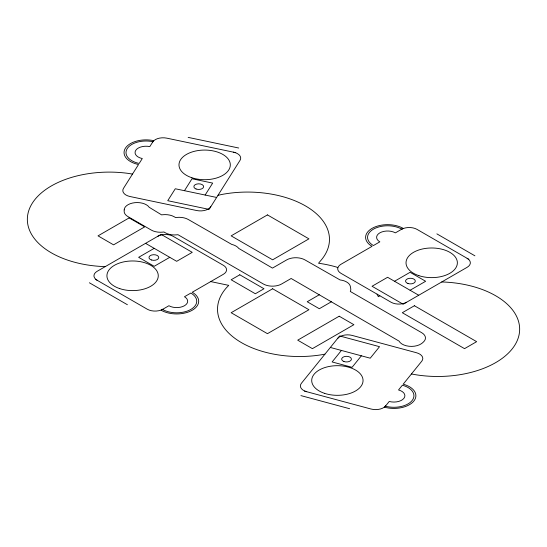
<?xml version="1.0" encoding="UTF-8"?>
<svg xmlns="http://www.w3.org/2000/svg" width="547" height="547" viewBox="0 0 547 547"><rect width="100%" height="100%" fill="white"/><g stroke="black" fill="none" stroke-linecap="round" stroke-linejoin="round"><path stroke-width="0.82" d="M337.841 267.804L336.617 267.093A81.906 47.288 0 0 0 318.552 263.244L320.549 260.823A81.906 47.288 0 0 0 309.848 208.646A81.906 47.288 0 0 0 222.253 194.383L218 195.286M184.469 190.691L191.997 178.753L212.674 183.101L205.146 195.04M341.424 350.442L332.125 361.957L352.07 367.324L361.369 355.81M379.823 295.749L378.339 296.679L377.027 294.136M154.206 248.338L138.651 257.322L154.206 266.307L169.768 257.322M319.318 294.751L307.216 301.739L319.318 308.727L331.42 301.739M394.524 281.274L410.079 272.297L425.641 281.274L410.079 290.259M324.932 354.162L324.747 354.203A81.906 47.288 0 0 1 237.152 339.94A81.906 47.288 0 0 1 226.451 287.756L228.762 285.37L210.732 281.582M105.304 266.587L102.829 266.533A81.906 47.288 0 0 1 28.355 211.997A81.906 47.288 0 0 1 128.381 173.413L132.497 174.083M441.696 281.992L444.171 282.047A81.906 47.288 0 0 1 518.077 338.415A81.906 47.288 0 0 1 412.431 374.162L411.46 373.957M188.154 137.386L238.697 148.011M235.771 152.654L166.842 138.165A11.002 6.352 0 0 0 152.743 141.96M216.633 197.453L175.279 188.763L167.751 200.701L209.104 209.392L240.051 160.312A11.002 6.352 0 0 0 233.473 152.169M330.347 347.461L370.23 358.196L379.529 346.682L339.646 335.947L301.411 383.283A11.002 6.352 0 0 0 306.737 391.72M304.515 391.126L370.996 409.019A11.002 6.352 0 0 0 385.614 405.949M300.905 395.604L349.649 408.725M436.875 233.863L474.912 255.825M468.861 259.319L416.999 229.371A11.002 6.352 0 0 0 401.436 229.371M418.728 295.25L387.604 277.281L372.049 286.266L403.166 304.235L467.131 267.305A11.002 6.352 0 0 0 467.131 258.321M145.564 243.347L176.681 261.316L192.243 252.331L161.126 234.362L97.154 271.298A11.002 6.352 0 0 0 97.154 280.276M95.424 279.278L147.293 309.226A11.002 6.352 0 0 0 162.856 309.226M89.373 282.772L127.41 304.734M385.409 406.202A20.048 11.576 0 0 0 412.055 400.609A20.048 11.576 0 0 0 402.36 385.225L398.531 389.956A11.002 6.352 0 0 1 403.857 398.401A11.002 6.352 0 0 1 389.232 401.471L384.582 407.228A22.003 12.704 0 0 0 413.826 401.081A22.003 12.704 0 0 0 403.18 384.199L421.785 361.17A11.002 6.352 0 0 0 416.458 352.733L352.2 335.427A11.002 6.352 0 0 0 337.581 338.504M401.785 229.172A20.048 11.576 0 0 0 373.43 229.172A20.048 11.576 0 0 0 373.43 245.541L379.823 241.849A11.002 6.352 0 0 1 379.823 232.865A11.002 6.352 0 0 1 395.385 232.865L403.166 228.373A22.003 12.704 0 0 0 372.049 228.373A22.003 12.704 0 0 0 372.049 246.341L340.925 264.31A11.002 6.352 0 0 0 340.925 273.295L391.064 302.238A11.002 6.352 0 0 0 406.626 302.238M162.507 309.424A20.048 11.576 0 0 0 190.862 309.424A20.048 11.576 0 0 0 190.862 293.055L184.462 296.748A11.002 6.352 0 0 1 184.462 305.732A11.002 6.352 0 0 1 168.9 305.732L161.126 310.224A22.003 12.704 0 0 0 192.243 310.224A22.003 12.704 0 0 0 192.243 292.255L223.361 274.293A11.002 6.352 0 0 0 223.361 265.309L173.228 236.359A11.002 6.352 0 0 0 157.666 236.359M152.907 141.7A20.048 11.576 0 0 0 127.212 148.613A20.048 11.576 0 0 0 139.198 163.45L142.288 158.541A11.002 6.352 0 0 1 135.711 150.404A11.002 6.352 0 0 1 149.816 146.603L153.577 140.634A22.003 12.704 0 0 0 125.372 148.23A22.003 12.704 0 0 0 138.528 164.51L123.472 188.387A11.002 6.352 0 0 0 130.049 196.53L196.681 210.533A11.002 6.352 0 0 0 210.78 206.739M124.19 209.904L124.148 211.176A12.957 7.48 0 0 0 127.943 216.598L151.28 230.075A12.957 7.48 0 0 0 162.972 232.119L163.929 231.983L165.283 232.769A12.957 7.48 0 0 0 176.975 234.813L177.932 234.677L263.312 283.975A12.957 7.48 0 0 0 281.637 283.975L291.148 278.485L399.05 341.116A12.957 7.48 0 0 0 408.958 346.258A12.957 7.48 0 0 0 421.484 343.639A32.97 19.036 0 0 0 423.323 342.101A12.957 7.48 0 0 0 421.675 332.685L350.299 291.469L350.531 290.949A12.957 7.48 0 0 0 350.73 288.761L350.367 286.56A12.957 7.48 0 0 0 340.049 279.934L304.98 259.914A12.957 7.48 0 0 0 286.655 259.914L272.474 268.098L238.765 248.434A12.957 7.48 0 0 0 231.716 244.406L188.277 219.491A12.957 7.48 0 0 0 176.592 217.446L175.635 217.583L174.274 216.797A12.957 7.48 0 0 0 162.582 214.745L161.632 214.889L149.201 207.299A12.957 7.48 0 0 0 134.842 202.677A12.957 7.48 0 0 0 124.19 209.904M129.14 217.897L98.022 235.86L113.578 244.844L144.702 226.875L129.14 217.897M267.449 214.903L231.142 235.86L272.638 259.818L308.939 238.854L267.449 214.903M239.784 274.792L231.142 279.777L255.346 293.753L263.989 288.761L239.784 274.792M272.638 288.761L231.142 312.72L267.449 333.677L308.939 309.725L272.638 288.761M339.195 316.214L297.705 340.166L312.399 348.651L353.895 324.699L339.195 316.214M414.4 305.732L402.298 312.72L464.54 348.651L476.642 341.663L414.4 305.732M343.913 361.519A4.889 2.824 0 0 0 351.427 359.263A4.889 2.824 0 0 0 344.282 356.637A4.889 2.824 0 0 0 343.913 361.519M324.542 393.341A25.675 14.824 0 0 0 363.051 380.5A25.675 14.824 0 0 0 324.542 367.666A25.675 14.824 0 0 0 324.542 393.341M407.98 283.524A4.889 2.824 0 0 0 415.317 281.076A4.889 2.824 0 0 0 407.98 278.635A4.889 2.824 0 0 0 407.98 283.524M418.858 275.647A25.675 14.824 0 0 0 457.367 262.813A25.675 14.824 0 0 0 418.858 249.972A25.675 14.824 0 0 0 418.858 275.647M151.416 259.969A4.889 2.824 0 0 0 158.753 257.521A4.889 2.824 0 0 0 151.416 255.073A4.889 2.824 0 0 0 151.416 259.969M119.759 288.625A25.675 14.824 0 0 0 158.268 275.791A25.675 14.824 0 0 0 119.759 262.95A25.675 14.824 0 0 0 119.759 288.625M196.065 188.995A4.889 2.824 0 0 0 203.621 186.787A4.889 2.824 0 0 0 196.53 184.113A4.889 2.824 0 0 0 196.065 188.995M191.806 177.72A25.675 14.824 0 0 0 230.314 164.886A25.675 14.824 0 0 0 191.806 152.052A25.675 14.824 0 0 0 191.806 177.72"/></g></svg>
